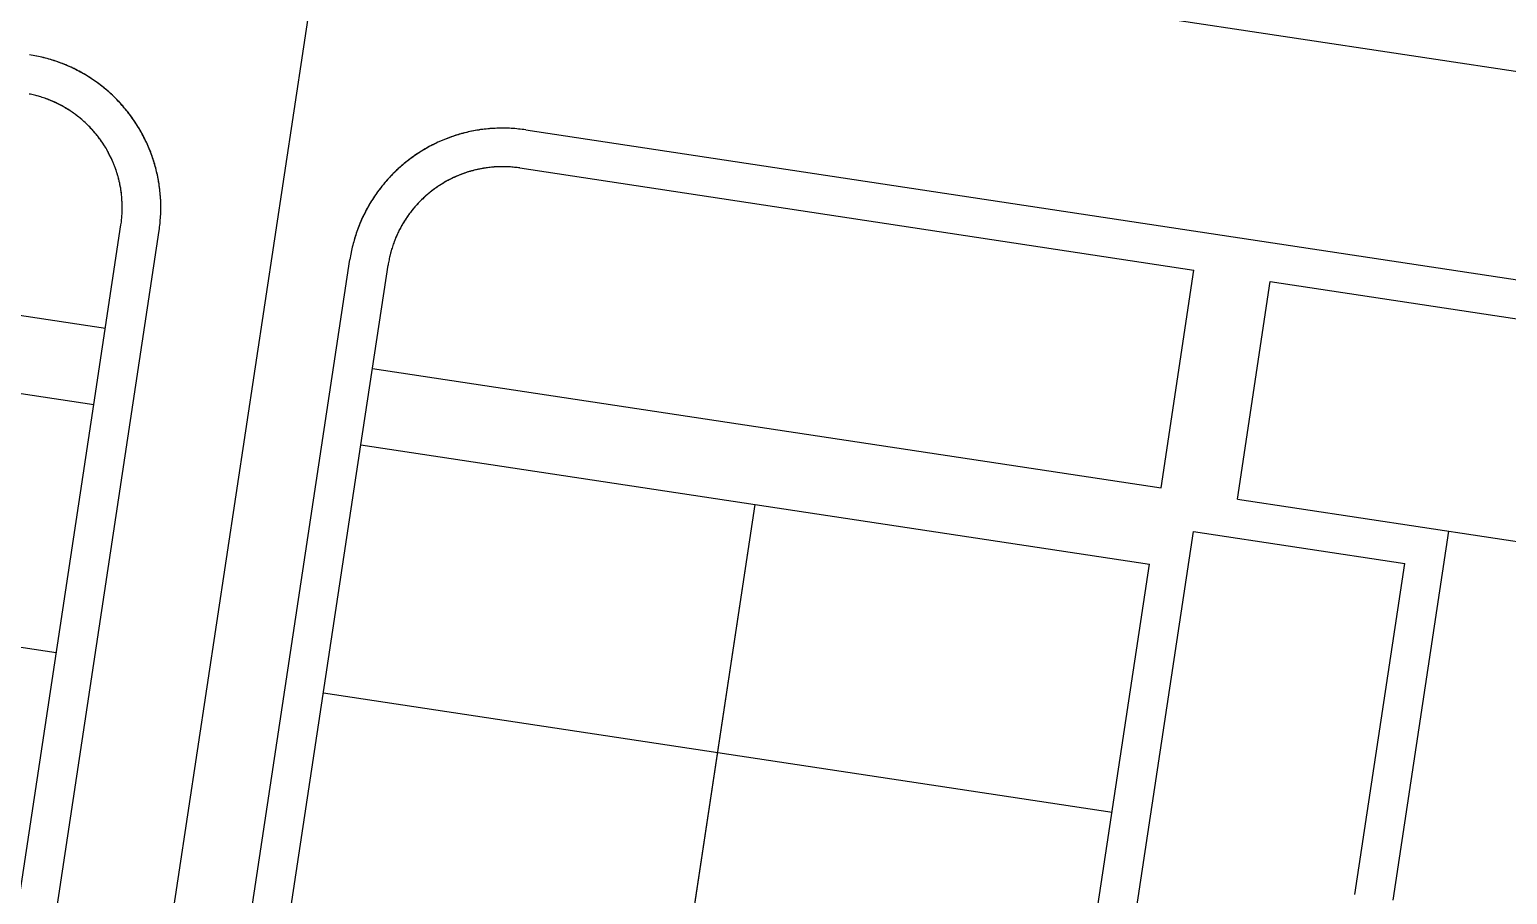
# Model space of a CAD drawing. Header units: metres. Extents: x 680594 to 684853, y 828874 to 830078.
# Drawn here: x 682286.4 to 682401.2, y 829740.9 to 829808.1 of the extents above; entities that cross this region are included whole.
import ezdxf

# ---------------------------------------------------------------- set-up
doc = ezdxf.new("R2010")
doc.units = ezdxf.units.M
doc.layers.add('PLOT_LINES', color=7, linetype='Continuous')

msp = doc.modelspace()

# ---------------------------------------------------------------- linework, layer by layer
at = {"layer": 'PLOT_LINES'}
for points in [[(680728.84, 830057.84), (682579.82, 829777.99)], [(680728.84, 830057.84), (682579.82, 829777.99)], [(682262.57, 829508.37), (682309.19, 829816.76)], [(682262.57, 829508.37), (682309.19, 829816.76)], [(682296.43, 829792.51), (682296.45, 829792.65), (682296.46, 829792.79), (682296.48, 829792.93), (682296.5, 829793.07), (682296.51, 829793.21), (682296.52, 829793.35), (682296.53, 829793.49), (682296.54, 829793.62), (682296.55, 829793.76), (682296.55, 829793.9), (682296.56, 829794.04), (682296.56, 829794.18), (682296.56, 829794.32), (682296.56, 829794.46), (682296.56, 829794.6), (682296.55, 829794.74), (682296.55, 829794.88), (682296.54, 829795.02), (682296.53, 829795.16), (682296.52, 829795.3), (682296.51, 829795.44), (682296.49, 829795.58), (682296.48, 829795.72), (682296.46, 829795.85), (682296.44, 829795.99), (682296.42, 829796.13), (682296.4, 829796.27), (682296.38, 829796.41), (682296.35, 829796.54), (682296.32, 829796.68), (682296.3, 829796.82), (682296.27, 829796.95), (682296.23, 829797.09), (682296.2, 829797.23), (682296.17, 829797.36), (682296.13, 829797.5), (682296.09, 829797.63), (682296.05, 829797.76), (682296.01, 829797.9), (682295.97, 829798.03), (682295.92, 829798.16), (682295.88, 829798.29), (682295.83, 829798.43), (682295.78, 829798.56), (682295.73, 829798.69), (682295.68, 829798.82), (682295.63, 829798.95), (682295.57, 829799.07), (682295.52, 829799.2), (682295.46, 829799.33), (682295.4, 829799.46), (682295.34, 829799.58), (682295.28, 829799.71), (682295.21, 829799.83), (682295.15, 829799.95), (682295.08, 829800.08), (682295.02, 829800.2), (682294.95, 829800.32), (682294.88, 829800.44), (682294.8, 829800.56), (682294.73, 829800.68), (682294.65, 829800.8), (682294.58, 829800.91), (682294.5, 829801.03), (682294.42, 829801.15), (682294.34, 829801.26), (682294.26, 829801.37), (682294.18, 829801.49), (682294.09, 829801.6), (682294.01, 829801.71), (682293.92, 829801.82), (682293.83, 829801.93), (682293.74, 829802.03), (682293.65, 829802.14), (682293.56, 829802.24), (682293.47, 829802.35), (682293.37, 829802.45), (682293.28, 829802.55), (682293.18, 829802.65), (682293.09, 829802.75), (682292.99, 829802.85), (682292.89, 829802.95), (682292.79, 829803.05), (682292.68, 829803.14), (682292.58, 829803.24), (682292.48, 829803.33), (682292.37, 829803.42), (682292.26, 829803.51), (682292.16, 829803.6), (682292.05, 829803.69), (682291.94, 829803.77), (682291.83, 829803.86), (682291.72, 829803.94), (682291.6, 829804.02), (682291.49, 829804.11), (682291.37, 829804.19), (682291.26, 829804.26), (682291.14, 829804.34), (682291.03, 829804.42), (682290.91, 829804.49), (682290.79, 829804.57), (682290.67, 829804.64), (682290.55, 829804.71), (682290.43, 829804.78), (682290.3, 829804.84), (682290.18, 829804.91), (682290.06, 829804.97), (682289.93, 829805.04), (682289.81, 829805.1), (682289.68, 829805.16), (682289.56, 829805.22), (682289.43, 829805.28), (682289.3, 829805.33), (682289.17, 829805.39), (682289.04, 829805.44), (682288.91, 829805.49), (682288.78, 829805.54), (682288.65, 829805.59), (682288.52, 829805.64), (682288.39, 829805.68), (682288.26, 829805.73), (682288.12, 829805.77), (682287.99, 829805.81), (682287.85, 829805.85), (682287.72, 829805.88), (682287.59, 829805.92), (682287.45, 829805.96), (682287.31, 829805.99), (682287.18, 829806.02), (682287.04, 829806.05), (682286.9, 829806.08), (682286.77, 829806.1), (682286.63, 829806.13), (682286.49, 829806.15), (682286.35, 829806.17)], [(682296.43, 829792.51), (682296.45, 829792.65), (682296.46, 829792.79), (682296.48, 829792.93), (682296.5, 829793.07), (682296.51, 829793.21), (682296.52, 829793.35), (682296.53, 829793.49), (682296.54, 829793.63), (682296.55, 829793.77), (682296.55, 829793.91), (682296.56, 829794.05), (682296.56, 829794.2), (682296.56, 829794.34), (682296.56, 829794.48), (682296.56, 829794.62), (682296.55, 829794.76), (682296.55, 829794.9), (682296.54, 829795.04), (682296.53, 829795.18), (682296.52, 829795.32), (682296.51, 829795.46), (682296.49, 829795.6), (682296.48, 829795.74), (682296.46, 829795.88), (682296.44, 829796.02), (682296.42, 829796.16), (682296.39, 829796.3), (682296.37, 829796.43), (682296.35, 829796.57), (682296.32, 829796.71), (682296.29, 829796.85), (682296.26, 829796.99), (682296.23, 829797.12), (682296.19, 829797.26), (682296.16, 829797.4), (682296.12, 829797.53), (682296.08, 829797.67), (682296.04, 829797.8), (682296, 829797.94), (682295.96, 829798.07), (682295.91, 829798.2), (682295.86, 829798.34), (682295.82, 829798.47), (682295.77, 829798.6), (682295.72, 829798.73), (682295.66, 829798.86), (682295.61, 829798.99), (682295.55, 829799.12), (682295.5, 829799.25), (682295.44, 829799.38), (682295.38, 829799.5), (682295.32, 829799.63), (682295.25, 829799.76), (682295.19, 829799.88), (682295.12, 829800), (682295.05, 829800.13), (682294.99, 829800.25), (682294.92, 829800.37), (682294.84, 829800.49), (682294.77, 829800.61), (682294.7, 829800.73), (682294.62, 829800.85), (682294.54, 829800.97), (682294.46, 829801.09), (682294.38, 829801.2), (682294.3, 829801.32), (682294.22, 829801.43), (682294.14, 829801.54), (682294.05, 829801.65), (682293.96, 829801.76), (682293.87, 829801.87), (682293.79, 829801.98), (682293.69, 829802.09), (682293.6, 829802.2), (682293.51, 829802.3), (682293.42, 829802.41), (682293.32, 829802.51), (682293.22, 829802.61), (682293.13, 829802.71), (682293.03, 829802.81), (682292.93, 829802.91), (682292.82, 829803.01), (682292.72, 829803.11), (682292.62, 829803.2), (682292.51, 829803.29), (682292.41, 829803.39), (682292.3, 829803.48), (682292.19, 829803.57), (682292.08, 829803.66), (682291.97, 829803.74), (682291.86, 829803.83), (682291.75, 829803.92), (682291.64, 829804), (682291.52, 829804.08), (682291.41, 829804.16), (682291.29, 829804.24), (682291.18, 829804.32), (682291.06, 829804.4), (682290.94, 829804.47), (682290.82, 829804.55), (682290.7, 829804.62), (682290.58, 829804.69), (682290.46, 829804.76), (682290.33, 829804.83), (682290.21, 829804.9), (682290.08, 829804.96), (682289.96, 829805.03), (682289.83, 829805.09), (682289.71, 829805.15), (682289.58, 829805.21), (682289.45, 829805.27), (682289.32, 829805.32), (682289.19, 829805.38), (682289.06, 829805.43), (682288.93, 829805.48), (682288.8, 829805.53), (682288.67, 829805.58), (682288.54, 829805.63), (682288.4, 829805.68), (682288.27, 829805.72), (682288.14, 829805.76), (682288, 829805.8), (682287.87, 829805.84), (682287.73, 829805.88), (682287.59, 829805.92), (682287.46, 829805.95), (682287.32, 829805.99), (682287.18, 829806.02), (682287.05, 829806.05), (682286.91, 829806.08), (682286.77, 829806.1), (682286.63, 829806.13), (682286.49, 829806.15), (682286.35, 829806.17)], [(682293.46, 829792.96), (682293.47, 829793.07), (682293.49, 829793.17), (682293.5, 829793.27), (682293.51, 829793.38), (682293.52, 829793.48), (682293.53, 829793.59), (682293.54, 829793.69), (682293.55, 829793.8), (682293.55, 829793.9), (682293.56, 829794), (682293.56, 829794.11), (682293.56, 829794.21), (682293.56, 829794.32), (682293.56, 829794.42), (682293.56, 829794.53), (682293.55, 829794.63), (682293.55, 829794.74), (682293.54, 829794.84), (682293.54, 829794.95), (682293.53, 829795.05), (682293.52, 829795.16), (682293.51, 829795.26), (682293.5, 829795.36), (682293.49, 829795.47), (682293.47, 829795.57), (682293.46, 829795.67), (682293.44, 829795.78), (682293.42, 829795.88), (682293.4, 829795.98), (682293.38, 829796.09), (682293.36, 829796.19), (682293.34, 829796.29), (682293.32, 829796.39), (682293.29, 829796.5), (682293.26, 829796.6), (682293.24, 829796.7), (682293.21, 829796.8), (682293.18, 829796.9), (682293.15, 829797), (682293.12, 829797.1), (682293.08, 829797.2), (682293.05, 829797.3), (682293.01, 829797.4), (682292.98, 829797.49), (682292.94, 829797.59), (682292.9, 829797.69), (682292.86, 829797.79), (682292.82, 829797.88), (682292.78, 829797.98), (682292.74, 829798.07), (682292.69, 829798.17), (682292.65, 829798.26), (682292.6, 829798.36), (682292.55, 829798.45), (682292.5, 829798.54), (682292.45, 829798.63), (682292.4, 829798.73), (682292.35, 829798.82), (682292.3, 829798.91), (682292.24, 829799), (682292.19, 829799.09), (682292.13, 829799.17), (682292.07, 829799.26), (682292.02, 829799.35), (682291.96, 829799.44), (682291.9, 829799.52), (682291.84, 829799.61), (682291.77, 829799.69), (682291.71, 829799.77), (682291.65, 829799.86), (682291.58, 829799.94), (682291.52, 829800.02), (682291.45, 829800.1), (682291.38, 829800.18), (682291.31, 829800.26), (682291.24, 829800.34), (682291.17, 829800.42), (682291.1, 829800.49), (682291.03, 829800.57), (682290.95, 829800.64), (682290.88, 829800.72), (682290.8, 829800.79), (682290.73, 829800.86), (682290.65, 829800.93), (682290.57, 829801), (682290.5, 829801.07), (682290.42, 829801.14), (682290.34, 829801.21), (682290.26, 829801.28), (682290.18, 829801.34), (682290.09, 829801.41), (682290.01, 829801.47), (682289.93, 829801.53), (682289.84, 829801.6), (682289.76, 829801.66), (682289.67, 829801.72), (682289.58, 829801.78), (682289.5, 829801.83), (682289.41, 829801.89), (682289.32, 829801.95), (682289.23, 829802), (682289.14, 829802.05), (682289.05, 829802.11), (682288.96, 829802.16), (682288.87, 829802.21), (682288.78, 829802.26), (682288.68, 829802.31), (682288.59, 829802.36), (682288.5, 829802.4), (682288.4, 829802.45), (682288.31, 829802.49), (682288.21, 829802.53), (682288.12, 829802.58), (682288.02, 829802.62), (682287.92, 829802.66), (682287.82, 829802.7), (682287.73, 829802.73), (682287.63, 829802.77), (682287.53, 829802.8), (682287.43, 829802.84), (682287.33, 829802.87), (682287.23, 829802.9), (682287.13, 829802.93), (682287.03, 829802.96), (682286.93, 829802.99), (682286.83, 829803.02), (682286.73, 829803.04), (682286.63, 829803.07), (682286.52, 829803.09), (682286.42, 829803.11), (682286.32, 829803.13)], [(682293.46, 829792.96), (682293.47, 829793.07), (682293.49, 829793.17), (682293.5, 829793.28), (682293.51, 829793.38), (682293.52, 829793.49), (682293.53, 829793.59), (682293.54, 829793.7), (682293.55, 829793.8), (682293.55, 829793.91), (682293.56, 829794.01), (682293.56, 829794.12), (682293.56, 829794.22), (682293.56, 829794.33), (682293.56, 829794.43), (682293.56, 829794.54), (682293.55, 829794.65), (682293.55, 829794.75), (682293.54, 829794.86), (682293.54, 829794.96), (682293.53, 829795.07), (682293.52, 829795.17), (682293.51, 829795.28), (682293.5, 829795.38), (682293.48, 829795.49), (682293.47, 829795.59), (682293.45, 829795.69), (682293.44, 829795.8), (682293.42, 829795.9), (682293.4, 829796.01), (682293.38, 829796.11), (682293.36, 829796.21), (682293.33, 829796.32), (682293.31, 829796.42), (682293.28, 829796.52), (682293.26, 829796.62), (682293.23, 829796.73), (682293.2, 829796.83), (682293.17, 829796.93), (682293.14, 829797.03), (682293.11, 829797.13), (682293.07, 829797.23), (682293.04, 829797.33), (682293, 829797.43), (682292.97, 829797.53), (682292.93, 829797.62), (682292.89, 829797.72), (682292.85, 829797.82), (682292.81, 829797.92), (682292.76, 829798.01), (682292.72, 829798.11), (682292.67, 829798.2), (682292.63, 829798.3), (682292.58, 829798.39), (682292.53, 829798.49), (682292.48, 829798.58), (682292.43, 829798.67), (682292.38, 829798.77), (682292.33, 829798.86), (682292.27, 829798.95), (682292.22, 829799.04), (682292.16, 829799.13), (682292.11, 829799.22), (682292.05, 829799.3), (682291.99, 829799.39), (682291.93, 829799.48), (682291.87, 829799.56), (682291.8, 829799.65), (682291.74, 829799.73), (682291.68, 829799.82), (682291.61, 829799.9), (682291.55, 829799.98), (682291.48, 829800.06), (682291.41, 829800.14), (682291.34, 829800.22), (682291.27, 829800.3), (682291.2, 829800.38), (682291.13, 829800.46), (682291.06, 829800.54), (682290.98, 829800.61), (682290.91, 829800.69), (682290.83, 829800.76), (682290.76, 829800.83), (682290.68, 829800.91), (682290.6, 829800.98), (682290.53, 829801.05), (682290.45, 829801.12), (682290.37, 829801.19), (682290.28, 829801.25), (682290.2, 829801.32), (682290.12, 829801.39), (682290.04, 829801.45), (682289.95, 829801.51), (682289.87, 829801.58), (682289.78, 829801.64), (682289.7, 829801.7), (682289.61, 829801.76), (682289.52, 829801.82), (682289.43, 829801.88), (682289.34, 829801.93), (682289.25, 829801.99), (682289.16, 829802.04), (682289.07, 829802.1), (682288.98, 829802.15), (682288.89, 829802.2), (682288.8, 829802.25), (682288.7, 829802.3), (682288.61, 829802.35), (682288.51, 829802.39), (682288.42, 829802.44), (682288.32, 829802.48), (682288.23, 829802.53), (682288.13, 829802.57), (682288.03, 829802.61), (682287.94, 829802.65), (682287.84, 829802.69), (682287.74, 829802.73), (682287.64, 829802.76), (682287.54, 829802.8), (682287.44, 829802.83), (682287.34, 829802.87), (682287.24, 829802.9), (682287.14, 829802.93), (682287.04, 829802.96), (682286.94, 829802.99), (682286.84, 829803.02), (682286.73, 829803.04), (682286.63, 829803.07), (682286.53, 829803.09), (682286.43, 829803.11), (682286.32, 829803.13)], [(682324.92, 829800.34), (682324.78, 829800.36), (682324.64, 829800.38), (682324.5, 829800.4), (682324.36, 829800.41), (682324.22, 829800.43), (682324.08, 829800.44), (682323.94, 829800.45), (682323.8, 829800.46), (682323.66, 829800.47), (682323.52, 829800.47), (682323.38, 829800.48), (682323.24, 829800.48), (682323.09, 829800.48), (682322.95, 829800.48), (682322.81, 829800.47), (682322.67, 829800.47), (682322.53, 829800.46), (682322.39, 829800.46), (682322.25, 829800.45), (682322.11, 829800.43), (682321.97, 829800.42), (682321.83, 829800.41), (682321.69, 829800.39), (682321.55, 829800.37), (682321.41, 829800.36), (682321.27, 829800.33), (682321.13, 829800.31), (682321, 829800.29), (682320.86, 829800.26), (682320.72, 829800.23), (682320.58, 829800.21), (682320.44, 829800.18), (682320.31, 829800.14), (682320.17, 829800.11), (682320.03, 829800.07), (682319.9, 829800.04), (682319.76, 829800), (682319.63, 829799.96), (682319.49, 829799.92), (682319.36, 829799.87), (682319.23, 829799.83), (682319.09, 829799.78), (682318.96, 829799.73), (682318.83, 829799.68), (682318.7, 829799.63), (682318.57, 829799.58), (682318.44, 829799.53), (682318.31, 829799.47), (682318.18, 829799.41), (682318.05, 829799.35), (682317.93, 829799.29), (682317.8, 829799.23), (682317.67, 829799.17), (682317.55, 829799.11), (682317.43, 829799.04), (682317.3, 829798.97), (682317.18, 829798.9), (682317.06, 829798.83), (682316.94, 829798.76), (682316.82, 829798.69), (682316.7, 829798.61), (682316.58, 829798.54), (682316.46, 829798.46), (682316.35, 829798.38), (682316.23, 829798.3), (682316.11, 829798.22), (682316, 829798.14), (682315.89, 829798.05), (682315.78, 829797.97), (682315.67, 829797.88), (682315.56, 829797.79), (682315.45, 829797.7), (682315.34, 829797.61), (682315.23, 829797.52), (682315.13, 829797.43), (682315.02, 829797.33), (682314.92, 829797.24), (682314.82, 829797.14), (682314.72, 829797.04), (682314.62, 829796.94), (682314.52, 829796.84), (682314.42, 829796.74), (682314.33, 829796.64), (682314.23, 829796.54), (682314.14, 829796.43), (682314.04, 829796.32), (682313.95, 829796.22), (682313.86, 829796.11), (682313.77, 829796), (682313.69, 829795.89), (682313.6, 829795.78), (682313.51, 829795.67), (682313.43, 829795.55), (682313.35, 829795.44), (682313.27, 829795.32), (682313.19, 829795.21), (682313.11, 829795.09), (682313.03, 829794.97), (682312.96, 829794.86), (682312.88, 829794.74), (682312.81, 829794.62), (682312.74, 829794.49), (682312.67, 829794.37), (682312.6, 829794.25), (682312.53, 829794.13), (682312.47, 829794), (682312.41, 829793.88), (682312.34, 829793.75), (682312.28, 829793.62), (682312.22, 829793.5), (682312.16, 829793.37), (682312.11, 829793.24), (682312.05, 829793.11), (682312, 829792.98), (682311.95, 829792.85), (682311.9, 829792.72), (682311.85, 829792.58), (682311.8, 829792.45), (682311.75, 829792.32), (682311.71, 829792.19), (682311.67, 829792.05), (682311.63, 829791.92), (682311.59, 829791.78), (682311.55, 829791.65), (682311.51, 829791.51), (682311.48, 829791.37), (682311.44, 829791.24), (682311.41, 829791.1), (682311.38, 829790.96), (682311.35, 829790.83), (682311.33, 829790.69), (682311.3, 829790.55), (682311.28, 829790.41), (682311.26, 829790.27)], [(682324.92, 829800.34), (682324.78, 829800.36), (682324.64, 829800.38), (682324.5, 829800.4), (682324.36, 829800.41), (682324.22, 829800.43), (682324.08, 829800.44), (682323.95, 829800.45), (682323.81, 829800.46), (682323.67, 829800.47), (682323.53, 829800.47), (682323.39, 829800.47), (682323.25, 829800.48), (682323.11, 829800.48), (682322.97, 829800.48), (682322.83, 829800.47), (682322.69, 829800.47), (682322.55, 829800.46), (682322.41, 829800.46), (682322.27, 829800.45), (682322.13, 829800.44), (682321.99, 829800.42), (682321.85, 829800.41), (682321.72, 829800.39), (682321.58, 829800.38), (682321.44, 829800.36), (682321.3, 829800.34), (682321.16, 829800.32), (682321.02, 829800.29), (682320.89, 829800.27), (682320.75, 829800.24), (682320.61, 829800.21), (682320.48, 829800.18), (682320.34, 829800.15), (682320.21, 829800.12), (682320.07, 829800.08), (682319.94, 829800.05), (682319.8, 829800.01), (682319.67, 829799.97), (682319.53, 829799.93), (682319.4, 829799.89), (682319.27, 829799.84), (682319.14, 829799.8), (682319, 829799.75), (682318.87, 829799.7), (682318.74, 829799.65), (682318.61, 829799.6), (682318.48, 829799.55), (682318.36, 829799.49), (682318.23, 829799.43), (682318.1, 829799.38), (682317.97, 829799.32), (682317.85, 829799.26), (682317.72, 829799.19), (682317.6, 829799.13), (682317.48, 829799.07), (682317.35, 829799), (682317.23, 829798.93), (682317.11, 829798.86), (682316.99, 829798.79), (682316.87, 829798.72), (682316.75, 829798.65), (682316.63, 829798.57), (682316.52, 829798.5), (682316.4, 829798.42), (682316.29, 829798.34), (682316.17, 829798.26), (682316.06, 829798.18), (682315.95, 829798.09), (682315.83, 829798.01), (682315.72, 829797.92), (682315.61, 829797.84), (682315.51, 829797.75), (682315.4, 829797.66), (682315.29, 829797.57), (682315.19, 829797.48), (682315.08, 829797.39), (682314.98, 829797.29), (682314.88, 829797.2), (682314.78, 829797.1), (682314.68, 829797), (682314.58, 829796.9), (682314.48, 829796.8), (682314.38, 829796.7), (682314.29, 829796.6), (682314.2, 829796.5), (682314.1, 829796.39), (682314.01, 829796.29), (682313.92, 829796.18), (682313.83, 829796.07), (682313.74, 829795.96), (682313.66, 829795.85), (682313.57, 829795.74), (682313.49, 829795.63), (682313.41, 829795.52), (682313.32, 829795.41), (682313.24, 829795.29), (682313.17, 829795.18), (682313.09, 829795.06), (682313.01, 829794.94), (682312.94, 829794.82), (682312.87, 829794.71), (682312.79, 829794.59), (682312.72, 829794.47), (682312.65, 829794.34), (682312.59, 829794.22), (682312.52, 829794.1), (682312.46, 829793.97), (682312.39, 829793.85), (682312.33, 829793.73), (682312.27, 829793.6), (682312.21, 829793.47), (682312.15, 829793.35), (682312.1, 829793.22), (682312.04, 829793.09), (682311.99, 829792.96), (682311.94, 829792.83), (682311.89, 829792.7), (682311.84, 829792.57), (682311.79, 829792.44), (682311.75, 829792.3), (682311.71, 829792.17), (682311.66, 829792.04), (682311.62, 829791.91), (682311.58, 829791.77), (682311.55, 829791.64), (682311.51, 829791.5), (682311.48, 829791.37), (682311.44, 829791.23), (682311.41, 829791.09), (682311.38, 829790.96), (682311.35, 829790.82), (682311.33, 829790.68), (682311.3, 829790.55), (682311.28, 829790.41), (682311.26, 829790.27)], [(682324.92, 829800.34), (682575.89, 829762.4)], [(682324.92, 829800.34), (682575.89, 829762.4)], [(682324.47, 829797.38), (682324.36, 829797.39), (682324.26, 829797.41), (682324.15, 829797.42), (682324.05, 829797.43), (682323.94, 829797.44), (682323.84, 829797.45), (682323.73, 829797.46), (682323.63, 829797.46), (682323.52, 829797.47), (682323.42, 829797.47), (682323.31, 829797.48), (682323.21, 829797.48), (682323.1, 829797.48), (682323, 829797.48), (682322.89, 829797.47), (682322.79, 829797.47), (682322.68, 829797.47), (682322.57, 829797.46), (682322.47, 829797.45), (682322.36, 829797.45), (682322.26, 829797.44), (682322.15, 829797.43), (682322.05, 829797.41), (682321.94, 829797.4), (682321.84, 829797.39), (682321.74, 829797.37), (682321.63, 829797.35), (682321.53, 829797.34), (682321.42, 829797.32), (682321.32, 829797.3), (682321.22, 829797.27), (682321.11, 829797.25), (682321.01, 829797.23), (682320.91, 829797.2), (682320.81, 829797.17), (682320.71, 829797.15), (682320.6, 829797.12), (682320.5, 829797.09), (682320.4, 829797.06), (682320.3, 829797.02), (682320.2, 829796.99), (682320.1, 829796.96), (682320, 829796.92), (682319.9, 829796.88), (682319.81, 829796.84), (682319.71, 829796.8), (682319.61, 829796.76), (682319.51, 829796.72), (682319.42, 829796.68), (682319.32, 829796.64), (682319.23, 829796.59), (682319.13, 829796.54), (682319.04, 829796.5), (682318.94, 829796.45), (682318.85, 829796.4), (682318.76, 829796.35), (682318.67, 829796.3), (682318.57, 829796.24), (682318.48, 829796.19), (682318.39, 829796.13), (682318.3, 829796.08), (682318.21, 829796.02), (682318.13, 829795.96), (682318.04, 829795.9), (682317.95, 829795.84), (682317.87, 829795.78), (682317.78, 829795.72), (682317.7, 829795.66), (682317.61, 829795.59), (682317.53, 829795.53), (682317.45, 829795.46), (682317.37, 829795.4), (682317.29, 829795.33), (682317.21, 829795.26), (682317.13, 829795.19), (682317.05, 829795.12), (682316.97, 829795.05), (682316.89, 829794.97), (682316.82, 829794.9), (682316.74, 829794.83), (682316.67, 829794.75), (682316.6, 829794.68), (682316.52, 829794.6), (682316.45, 829794.52), (682316.38, 829794.44), (682316.31, 829794.36), (682316.24, 829794.28), (682316.18, 829794.2), (682316.11, 829794.12), (682316.04, 829794.04), (682315.98, 829793.95), (682315.92, 829793.87), (682315.85, 829793.78), (682315.79, 829793.7), (682315.73, 829793.61), (682315.67, 829793.53), (682315.61, 829793.44), (682315.56, 829793.35), (682315.5, 829793.26), (682315.44, 829793.17), (682315.39, 829793.08), (682315.34, 829792.99), (682315.28, 829792.9), (682315.23, 829792.81), (682315.18, 829792.71), (682315.13, 829792.62), (682315.08, 829792.53), (682315.04, 829792.43), (682314.99, 829792.34), (682314.95, 829792.24), (682314.9, 829792.14), (682314.86, 829792.05), (682314.82, 829791.95), (682314.78, 829791.85), (682314.74, 829791.76), (682314.7, 829791.66), (682314.67, 829791.56), (682314.63, 829791.46), (682314.6, 829791.36), (682314.56, 829791.26), (682314.53, 829791.16), (682314.5, 829791.06), (682314.47, 829790.96), (682314.44, 829790.85), (682314.41, 829790.75), (682314.39, 829790.65), (682314.36, 829790.55), (682314.34, 829790.45), (682314.32, 829790.34), (682314.3, 829790.24), (682314.28, 829790.14), (682314.26, 829790.03), (682314.24, 829789.93), (682314.22, 829789.82)], [(682324.47, 829797.38), (682324.36, 829797.39), (682324.26, 829797.41), (682324.16, 829797.42), (682324.05, 829797.43), (682323.95, 829797.44), (682323.84, 829797.45), (682323.74, 829797.46), (682323.64, 829797.46), (682323.53, 829797.47), (682323.43, 829797.47), (682323.32, 829797.48), (682323.22, 829797.48), (682323.11, 829797.48), (682323.01, 829797.48), (682322.9, 829797.47), (682322.8, 829797.47), (682322.69, 829797.47), (682322.59, 829797.46), (682322.48, 829797.46), (682322.38, 829797.45), (682322.28, 829797.44), (682322.17, 829797.43), (682322.07, 829797.42), (682321.96, 829797.4), (682321.86, 829797.39), (682321.76, 829797.37), (682321.65, 829797.36), (682321.55, 829797.34), (682321.45, 829797.32), (682321.34, 829797.3), (682321.24, 829797.28), (682321.14, 829797.26), (682321.04, 829797.23), (682320.93, 829797.21), (682320.83, 829797.18), (682320.73, 829797.15), (682320.63, 829797.13), (682320.53, 829797.1), (682320.43, 829797.07), (682320.33, 829797.03), (682320.23, 829797), (682320.13, 829796.97), (682320.03, 829796.93), (682319.94, 829796.89), (682319.84, 829796.86), (682319.74, 829796.82), (682319.64, 829796.78), (682319.55, 829796.74), (682319.45, 829796.7), (682319.36, 829796.65), (682319.26, 829796.61), (682319.17, 829796.56), (682319.07, 829796.52), (682318.98, 829796.47), (682318.89, 829796.42), (682318.8, 829796.37), (682318.7, 829796.32), (682318.61, 829796.27), (682318.52, 829796.21), (682318.43, 829796.16), (682318.34, 829796.1), (682318.26, 829796.05), (682318.17, 829795.99), (682318.08, 829795.93), (682317.99, 829795.87), (682317.91, 829795.81), (682317.82, 829795.75), (682317.74, 829795.69), (682317.66, 829795.63), (682317.57, 829795.56), (682317.49, 829795.5), (682317.41, 829795.43), (682317.33, 829795.37), (682317.25, 829795.3), (682317.17, 829795.23), (682317.09, 829795.16), (682317.01, 829795.09), (682316.94, 829795.02), (682316.86, 829794.94), (682316.79, 829794.87), (682316.71, 829794.8), (682316.64, 829794.72), (682316.57, 829794.65), (682316.5, 829794.57), (682316.43, 829794.49), (682316.36, 829794.41), (682316.29, 829794.33), (682316.22, 829794.25), (682316.15, 829794.17), (682316.09, 829794.09), (682316.02, 829794.01), (682315.96, 829793.93), (682315.9, 829793.84), (682315.84, 829793.76), (682315.77, 829793.67), (682315.71, 829793.59), (682315.66, 829793.5), (682315.6, 829793.41), (682315.54, 829793.33), (682315.48, 829793.24), (682315.43, 829793.15), (682315.38, 829793.06), (682315.32, 829792.97), (682315.27, 829792.88), (682315.22, 829792.79), (682315.17, 829792.69), (682315.12, 829792.6), (682315.07, 829792.51), (682315.03, 829792.41), (682314.98, 829792.32), (682314.94, 829792.22), (682314.9, 829792.13), (682314.85, 829792.03), (682314.81, 829791.94), (682314.77, 829791.84), (682314.74, 829791.74), (682314.7, 829791.64), (682314.66, 829791.55), (682314.63, 829791.45), (682314.59, 829791.35), (682314.56, 829791.25), (682314.53, 829791.15), (682314.5, 829791.05), (682314.47, 829790.95), (682314.44, 829790.85), (682314.41, 829790.75), (682314.39, 829790.64), (682314.36, 829790.54), (682314.34, 829790.44), (682314.32, 829790.34), (682314.3, 829790.24), (682314.28, 829790.13), (682314.26, 829790.03), (682314.24, 829789.93), (682314.22, 829789.82)], [(682324.47, 829797.38), (682376.87, 829789.45)], [(682324.47, 829797.38), (682376.87, 829789.45)], [(682236.88, 829793.31), (682292.25, 829784.94)], [(682236.88, 829793.31), (682292.25, 829784.94)], [(682236.88, 829793.31), (682292.25, 829784.94)], [(682236.88, 829793.31), (682292.25, 829784.94)], [(682291.35, 829779.01), (682293.46, 829792.96)], [(682291.35, 829779.01), (682293.46, 829792.96)], [(682281.09, 829691.05), (682296.43, 829792.51)], [(682281.09, 829691.05), (682296.43, 829792.51)], [(682296.37, 829691.78), (682311.26, 829790.27)], [(682296.37, 829691.78), (682311.26, 829790.27)], [(682312.11, 829775.87), (682314.22, 829789.82)], [(682312.11, 829775.87), (682314.22, 829789.82)], [(682374.31, 829772.53), (682376.87, 829789.45)], [(682374.31, 829772.53), (682376.87, 829789.45)], [(682380.25, 829771.63), (682382.8, 829788.56)], [(682380.25, 829771.63), (682382.8, 829788.56)], [(682382.8, 829788.56), (682497.87, 829771.16)], [(682382.8, 829788.56), (682497.87, 829771.16)], [(682230.05, 829788.28), (682291.35, 829779.01)], [(682230.05, 829788.28), (682291.35, 829779.01)], [(682230.05, 829788.28), (682291.35, 829779.01)], [(682230.05, 829788.28), (682291.35, 829779.01)], [(682313.01, 829781.8), (682374.31, 829772.53)], [(682313.01, 829781.8), (682374.31, 829772.53)], [(682278.12, 829691.5), (682291.35, 829779.01)], [(682278.12, 829691.5), (682291.35, 829779.01)], [(682278.12, 829691.5), (682291.35, 829779.01)], [(682278.12, 829691.5), (682291.35, 829779.01)], [(682299.33, 829691.33), (682312.11, 829775.87)], [(682299.33, 829691.33), (682312.11, 829775.87)], [(682312.11, 829775.87), (682373.42, 829766.6)], [(682312.11, 829775.87), (682373.42, 829766.6)], [(682328.19, 829674.83), (682342.77, 829771.23)], [(682328.19, 829674.83), (682342.77, 829771.23)], [(682328.19, 829674.83), (682342.77, 829771.23)], [(682328.19, 829674.83), (682342.77, 829771.23)], [(682328.21, 829674.94), (682342.77, 829771.23)], [(682328.21, 829674.94), (682342.77, 829771.23)], [(682380.25, 829771.63), (682495.31, 829754.24)], [(682380.25, 829771.63), (682495.31, 829754.24)], [(682227.13, 829768.99), (682288.43, 829759.73)], [(682227.13, 829768.99), (682288.43, 829759.73)], [(682227.13, 829768.99), (682288.43, 829759.73)], [(682227.13, 829768.99), (682288.43, 829759.73)], [(682363.17, 829678.75), (682376.83, 829769.12)], [(682363.17, 829678.75), (682376.83, 829769.12)], [(682376.83, 829769.12), (682393.27, 829766.63)], [(682376.83, 829769.12), (682393.27, 829766.63)], [(682392.35, 829740.48), (682396.68, 829769.15)], [(682392.35, 829740.48), (682396.68, 829769.15)], [(682360.2, 829679.2), (682373.42, 829766.6)], [(682360.2, 829679.2), (682373.42, 829766.6)], [(682389.38, 829740.92), (682393.27, 829766.63)], [(682389.38, 829740.92), (682393.27, 829766.63)], [(682309.2, 829756.59), (682370.5, 829747.32)], [(682309.2, 829756.59), (682370.5, 829747.32)]]:
    msp.add_lwpolyline(points, dxfattribs=at)

doc.saveas('drawing.dxf')
